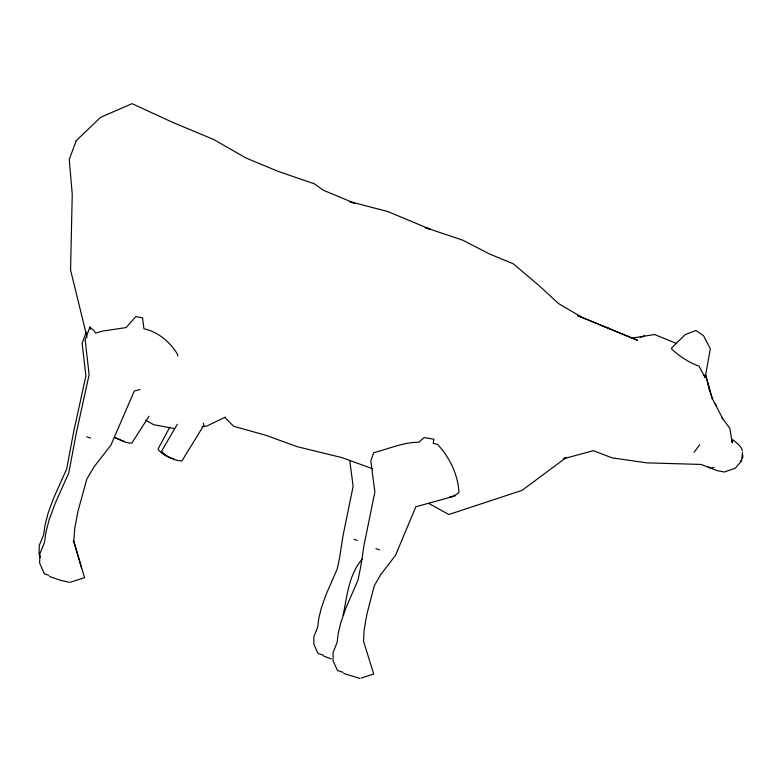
<?xml version="1.0" encoding="UTF-8"?>
<svg xmlns="http://www.w3.org/2000/svg" width="782" height="782" viewBox="0 0 782 782"><rect width="100%" height="100%" fill="white"/><g stroke="black" fill="none" stroke-linecap="round" stroke-linejoin="round"><path stroke-width="1.17" d="M89.871 328.655L89.92 327.042L94.299 330.933L95.58 333.083L102.383 331.128L126.078 327.58L135.824 316.612L142.549 317.844L143.956 328.782C157.954 331.793 169.841 341.812 177.25 353.826L177.915 355.966M742.763 457.03L742.617 458.154M343.103 615.502C347.071 596.079 348.792 574.565 362.291 559.013M705.178 377.608L710.32 348.801L703.448 335.546L695.902 330.473L685.091 334.696L671.718 347.912L671.611 349.065C679.636 356.279 688.825 362.516 699.02 366.142L705.178 377.608L703.732 374.461M86.245 332.086L82.149 343.2L85.883 376.093L73.762 431.253L66.656 469.005L53.743 497.841L48.015 513.422L45.112 524.702L43.655 534.722L39.237 545.523L39.1 554.233L40.449 557.292M76.177 140.819L69.236 159.46L72.247 194.219L70.556 269.995L87.027 337.218M169.723 427.265L158.042 449.044C161.444 454.401 167.895 457.157 173.79 458.917M177.319 424.284L161.542 451.204C166.566 456.776 174.376 460.676 181.923 460.921L203.975 425.095L203.291 423.228M149.079 416.22L131.963 442.837L129.861 443.198L124.934 442.074L115.541 437.773M694.074 452.367L699.724 444.626M741.238 461.272L735.266 468.213L724.22 472.035L716.654 470.51L701.122 464.44L646.753 462.856L612.111 457.881L593.382 450.667L563.323 458.829M76.089 140.838L100.585 117.32L132.07 103.664L172.802 122.432L213.486 139.401L246.027 158.023L278.392 171.473L314.227 183.75L323.484 190.309L354.813 203.349L349.945 201.727L387.637 211.482L430.53 229.38L425.183 227.582L462.866 240.201L488.994 253.739L513.461 263.915L539.033 285.586L558.524 303.543L582.131 317.482L637.516 340.278L577.996 315.733M722.871 418.966L712.637 399.143L709.714 390.208M716.498 405.604L714.953 403.668M742.489 452.407L741.561 460.852L740.222 461.175M643.087 336.661L644.339 336.025L640.194 337.355M225.451 417.06L206.839 426.063L202.01 426.718M564.252 458.154L566.471 457.382L522.073 490.353L448.907 514.497L428.653 503.373M70.37 582.267L84.524 577.663L73.84 541.066L74.73 528.466L78.004 511.145L86.802 479.122L94.026 466.874L110.917 445.163L134.269 391.068L140.076 389.446M361.01 678.121L373.698 674.035L363.522 641.201L364.148 629.911L366.846 614.388L374.304 585.698L380.638 574.731L395.545 555.288L415.819 506.795L455.261 495.856M713.888 467.353L710.691 468.183L708.267 466.805M632.218 338.068L654.534 334.52L676.401 343.454M449.601 496.961L450.999 497.039L456.932 494.224L458.946 492.465C458.105 474.87 449.582 457.128 437.392 444.264L433.257 443.462L433.805 439.191L424.176 437.568L418.859 442.231C403.033 442.26 388.683 448.888 373.688 452.71L370.815 460.823L374.881 492.044L364.177 544.331L360.522 567.8L357.99 580.117L346.133 607.438L340.923 622.198L338.323 632.892L337.091 642.384L333.054 652.618L333.064 660.868L337.511 670.545L343.103 672.354M69.246 582.258L60.458 580.312L49.589 576.49M359.642 678.336L343.757 673.468M174.523 428.595L153.8 424.734L145.53 420.178M124.377 441.537L115.032 437.793M48.934 575.347L44.418 573.89L39.657 563.099L39.804 553.891L44.466 542.464L46.011 531.858L49.09 519.922L55.141 503.442L68.796 472.944L76.304 433.013L89.128 374.686L85.179 339.887L89.92 327.042L90.438 329.32M323.601 655.306L318.069 653.517L313.885 644.427L313.875 636.695L317.668 627.125L318.821 618.23L321.255 608.21L326.153 594.398L337.286 568.817L339.671 557.273L343.093 535.289L353.141 486.287L349.759 460.549M331.216 658.874L323.846 656.186M86.802 436.825L90.468 438.125M353.953 539.257L357.286 540.44M375.898 548.632L379.446 549.893M372.652 468.789L342.145 457.666L297.17 446.678L265.997 435.339L233.583 426.239L225.196 417.754M577.849 315.693L582.131 317.482M604.848 326.798L610.791 329.281M731.776 439.22C735.999 442.123 740.916 445.564 742.45 450.686M721.493 417.109L729.831 428.301L732.216 442.71L731.659 440.833M709.313 389.416L709.665 390.042L705.755 375.389L712.216 399.074M81.553 568.074L73.312 540.333M707.808 382.985L710.056 391.489M742.832 456.326L742.744 454.87M741.453 460.735A4.223 2.053 -66.7 0 1 741.228 460.07"/></g></svg>
